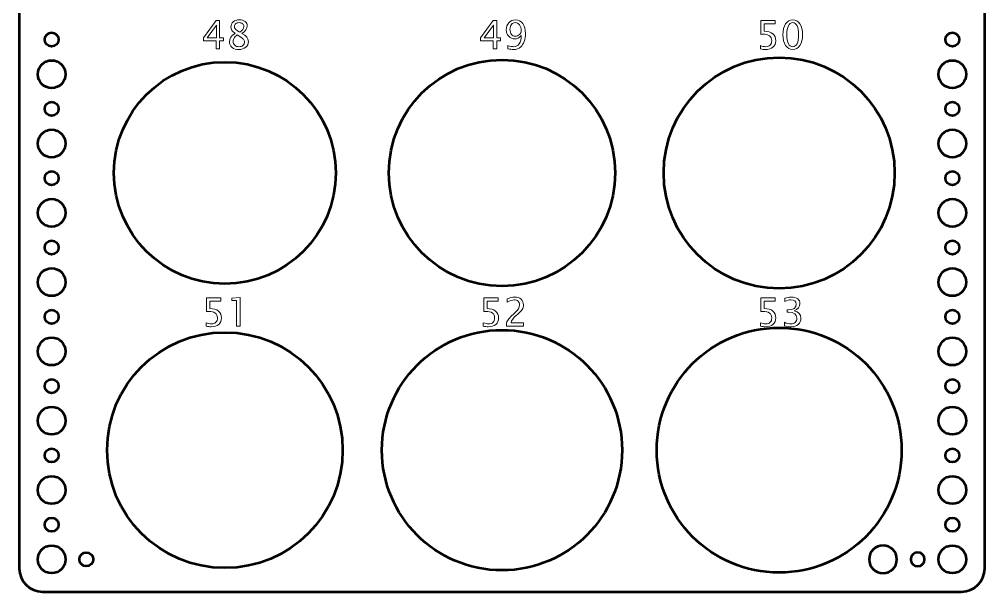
# Model space of a CAD drawing. Header units: centimetres. Extents: x -10.4 to 10.4, y -14.9 to 14.9.
# Drawn here: x -10.45 to 10.45, y -14.95 to -2.56 of the extents above; entities that cross this region are included whole.
import ezdxf

# ---------------------------------------------------------------- set-up
doc = ezdxf.new("R2010")
doc.units = ezdxf.units.CM
doc.header["$MEASUREMENT"] = 0
doc.layers.add('Layer 1', color=7, linetype='Continuous')

msp = doc.modelspace()

# ---------------------------------------------------------------- linework, layer by layer
at = {"layer": 'Layer 1', "lineweight": 53}
for centre, major_axis in [((-9.75, -3), (0, 0.15)), ((9.75, -3), (0, 0.15)), ((-9.74999, -3.74999), (0, 0.30001)), ((-5.99995, -5.88678), (0, 2.40005)), ((0.00005, -5.88678), (0, 2.45005)), ((6.00005, -5.88678), (0, 2.50005)), ((9.75001, -3.74999), (0, 0.30001)), ((-9.75, -4.5), (0, 0.15)), ((9.75, -4.5), (0, 0.15)), ((-9.74999, -5.24999), (0, 0.30001)), ((9.75001, -5.24999), (0, 0.30001)), ((-9.75, -6), (0, 0.15)), ((9.75, -6), (0, 0.15)), ((-9.74999, -6.74999), (0, 0.30001)), ((9.75001, -6.74999), (0, 0.30001)), ((-9.75, -7.5), (0, 0.15)), ((9.75, -7.5), (0, 0.15)), ((-9.74999, -8.24999), (0, 0.30001)), ((9.75001, -8.24999), (0, 0.30001)), ((-9.75, -9), (0, 0.15)), ((9.75, -9), (0, 0.15)), ((-5.99995, -11.88678), (0, 2.55005)), ((0.00005, -11.88678), (0, 2.60005)), ((6.00005, -11.88678), (0, 2.65005)), ((-9.74999, -9.74999), (0, 0.30001)), ((9.75001, -9.74999), (0, 0.30001)), ((-9.75, -10.5), (0, 0.15)), ((9.75, -10.5), (0, 0.15)), ((-9.74999, -11.24999), (0, 0.30001)), ((9.74999, -11.24999), (0, 0.30001)), ((-9.75, -12), (0, 0.15)), ((9.75, -12), (0, 0.15)), ((-9.74999, -12.74999), (0, 0.30001)), ((9.74999, -12.74999), (0, 0.30001)), ((-9.75, -13.5), (0, 0.15)), ((9.75, -13.5), (0, 0.15)), ((-9.74999, -14.24999), (0, 0.30001)), ((9.74999, -14.24999), (0, 0.30001))]:
    msp.add_ellipse(centre, major_axis=major_axis, ratio=1, dxfattribs=at)
for points, knots in [([(-10.45, -14.45), (-10.45, -14.45), (-10.45, 14.45), (-10.45, 14.45), (-10.45, 14.45), (-10.45, 14.72614), (-10.22614, 14.95), (-9.95, 14.95), (-9.95, 14.95), (-9.95, 14.95), (9.95, 14.95), (9.95, 14.95), (9.95, 14.95), (10.22614, 14.95), (10.45, 14.72614), (10.45, 14.45), (10.45, 14.45), (10.45, 14.45), (10.45, -14.45), (10.45, -14.45), (10.45, -14.45), (10.45, -14.72614), (10.22614, -14.95), (9.95, -14.95), (9.95, -14.95), (9.95, -14.95), (-9.95, -14.95), (-9.95, -14.95), (-9.95, -14.95), (-10.22614, -14.95), (-10.45, -14.72614), (-10.45, -14.45)], [0, 0, 0, 0, 0.11111111, 0.11111111, 0.11111111, 0.11111111, 0.22222222, 0.22222222, 0.22222222, 0.22222222, 0.33333333, 0.33333333, 0.33333333, 0.33333333, 0.44444444, 0.44444444, 0.44444444, 0.44444444, 0.55555556, 0.55555556, 0.55555556, 0.55555556, 0.66666667, 0.66666667, 0.66666667, 0.66666667, 0.77777778, 0.77777778, 0.77777778, 0.77777778, 1, 1, 1, 1]), ([(8.55, -14.25), (8.55, -14.41569), (8.41569, -14.55), (8.25, -14.55), (8.25, -14.55), (8.08431, -14.55), (7.95, -14.41569), (7.95, -14.25), (7.95, -14.25), (7.95, -14.08431), (8.08431, -13.95), (8.25, -13.95), (8.25, -13.95), (8.41569, -13.95), (8.55, -14.08431), (8.55, -14.25)], [0, 0, 0, 0, 0.2, 0.2, 0.2, 0.2, 0.4, 0.4, 0.4, 0.4, 0.6, 0.6, 0.6, 0.6, 1, 1, 1, 1]), ([(-9.15, -14.25), (-9.15, -14.33284), (-9.08284, -14.4), (-9, -14.4), (-9, -14.4), (-8.91716, -14.4), (-8.85, -14.33284), (-8.85, -14.25), (-8.85, -14.25), (-8.85, -14.16716), (-8.91716, -14.1), (-9, -14.1), (-9, -14.1), (-9.08284, -14.1), (-9.15, -14.16716), (-9.15, -14.25)], [0, 0, 0, 0, 0.2, 0.2, 0.2, 0.2, 0.4, 0.4, 0.4, 0.4, 0.6, 0.6, 0.6, 0.6, 1, 1, 1, 1]), ([(9.15, -14.25), (9.15, -14.33284), (9.08284, -14.4), (9, -14.4), (9, -14.4), (8.91716, -14.4), (8.85, -14.33284), (8.85, -14.25), (8.85, -14.25), (8.85, -14.16716), (8.91716, -14.1), (9, -14.1), (9, -14.1), (9.08284, -14.1), (9.15, -14.16716), (9.15, -14.25)], [0, 0, 0, 0, 0.2, 0.2, 0.2, 0.2, 0.4, 0.4, 0.4, 0.4, 0.6, 0.6, 0.6, 0.6, 1, 1, 1, 1])]:
    msp.add_open_spline(points, degree=3, knots=knots, dxfattribs=at)
at = {"layer": 'Layer 1', "color": 5, "lineweight": 9}
for points, knots in [([(-6.18896, -3.20042), (-6.18896, -3.20042), (-6.18896, -3.02685), (-6.18896, -3.02685), (-6.18896, -3.02685), (-6.18896, -3.02685), (-6.46497, -3.02685), (-6.46497, -3.02685), (-6.46497, -3.02685), (-6.46497, -3.02685), (-6.46497, -2.96505), (-6.46497, -2.96505), (-6.46497, -2.96505), (-6.46497, -2.96505), (-6.18896, -2.58828), (-6.18896, -2.58828), (-6.18896, -2.58828), (-6.18896, -2.58828), (-6.11276, -2.58828), (-6.11276, -2.58828), (-6.11276, -2.58828), (-6.11276, -2.58828), (-6.11276, -2.95997), (-6.11276, -2.95997), (-6.11276, -2.95997), (-6.11276, -2.95997), (-6.03063, -2.95997), (-6.03063, -2.95997), (-6.03063, -2.95997), (-6.03063, -2.95997), (-6.03063, -3.02685), (-6.03063, -3.02685), (-6.03063, -3.02685), (-6.03063, -3.02685), (-6.11276, -3.02685), (-6.11276, -3.02685), (-6.11276, -3.02685), (-6.11276, -3.02685), (-6.11276, -3.20042), (-6.11276, -3.20042), (-6.11276, -3.20042), (-6.11276, -3.20042), (-6.18896, -3.20042), (-6.18896, -3.20042)], [0, 0, 0, 0, 0.08333333, 0.08333333, 0.08333333, 0.08333333, 0.16666667, 0.16666667, 0.16666667, 0.16666667, 0.25, 0.25, 0.25, 0.25, 0.33333333, 0.33333333, 0.33333333, 0.33333333, 0.41666667, 0.41666667, 0.41666667, 0.41666667, 0.5, 0.5, 0.5, 0.5, 0.58333333, 0.58333333, 0.58333333, 0.58333333, 0.66666667, 0.66666667, 0.66666667, 0.66666667, 0.75, 0.75, 0.75, 0.75, 0.83333333, 0.83333333, 0.83333333, 0.83333333, 1, 1, 1, 1]), ([(-6.38468, -2.95997), (-6.38468, -2.95997), (-6.18388, -2.95997), (-6.18388, -2.95997), (-6.18388, -2.95997), (-6.18388, -2.95997), (-6.18388, -2.68875), (-6.18388, -2.68875), (-6.18388, -2.68875), (-6.18388, -2.68875), (-6.38468, -2.95997), (-6.38468, -2.95997)], [0, 0, 0, 0, 0.25, 0.25, 0.25, 0.25, 0.5, 0.5, 0.5, 0.5, 1, 1, 1, 1]), ([(-5.77804, -2.86726), (-5.81162, -2.84383), (-5.83505, -2.8221), (-5.84817, -2.80192), (-5.84817, -2.80192), (-5.86129, -2.78188), (-5.86778, -2.75761), (-5.86778, -2.72925), (-5.86778, -2.72925), (-5.86778, -2.68296), (-5.85085, -2.64529), (-5.81712, -2.61636), (-5.81712, -2.61636), (-5.78326, -2.58743), (-5.73909, -2.57304), (-5.68462, -2.57304), (-5.68462, -2.57304), (-5.63438, -2.57304), (-5.5936, -2.58531), (-5.56242, -2.60987), (-5.56242, -2.60987), (-5.53123, -2.63428), (-5.51557, -2.66617), (-5.51557, -2.70526), (-5.51557, -2.70526), (-5.51557, -2.76453), (-5.55353, -2.81857), (-5.6293, -2.86726), (-5.6293, -2.86726), (-5.53716, -2.91241), (-5.49101, -2.97069), (-5.49101, -3.04209), (-5.49101, -3.04209), (-5.49101, -3.09303), (-5.51035, -3.13466), (-5.54887, -3.16712), (-5.54887, -3.16712), (-5.58739, -3.19943), (-5.63692, -3.21566), (-5.6976, -3.21566), (-5.6976, -3.21566), (-5.75814, -3.21566), (-5.80696, -3.20042), (-5.84422, -3.16994), (-5.84422, -3.16994), (-5.88133, -3.1396), (-5.89996, -3.09953), (-5.89996, -3.04999), (-5.89996, -3.04999), (-5.89996, -2.97662), (-5.85932, -2.9158), (-5.77804, -2.86726)], [0, 0, 0, 0, 0.07142857, 0.07142857, 0.07142857, 0.07142857, 0.14285714, 0.14285714, 0.14285714, 0.14285714, 0.21428571, 0.21428571, 0.21428571, 0.21428571, 0.28571429, 0.28571429, 0.28571429, 0.28571429, 0.35714286, 0.35714286, 0.35714286, 0.35714286, 0.42857143, 0.42857143, 0.42857143, 0.42857143, 0.5, 0.5, 0.5, 0.5, 0.57142857, 0.57142857, 0.57142857, 0.57142857, 0.64285714, 0.64285714, 0.64285714, 0.64285714, 0.71428571, 0.71428571, 0.71428571, 0.71428571, 0.78571429, 0.78571429, 0.78571429, 0.78571429, 0.85714286, 0.85714286, 0.85714286, 0.85714286, 1, 1, 1, 1]), ([(-5.67474, -2.84171), (-5.61773, -2.80404), (-5.58923, -2.76227), (-5.58923, -2.71612), (-5.58923, -2.71612), (-5.58923, -2.69143), (-5.59882, -2.67167), (-5.61787, -2.65658), (-5.61787, -2.65658), (-5.63707, -2.64148), (-5.66204, -2.634), (-5.69295, -2.634), (-5.69295, -2.634), (-5.72286, -2.634), (-5.74727, -2.64134), (-5.76604, -2.65615), (-5.76604, -2.65615), (-5.78481, -2.67097), (-5.79412, -2.69002), (-5.79412, -2.71358), (-5.79412, -2.71358), (-5.79412, -2.73644), (-5.78566, -2.75705), (-5.76872, -2.77539), (-5.76872, -2.77539), (-5.75179, -2.7936), (-5.72046, -2.81575), (-5.67474, -2.84171)], [0, 0, 0, 0, 0.125, 0.125, 0.125, 0.125, 0.25, 0.25, 0.25, 0.25, 0.375, 0.375, 0.375, 0.375, 0.5, 0.5, 0.5, 0.5, 0.625, 0.625, 0.625, 0.625, 0.75, 0.75, 0.75, 0.75, 1, 1, 1, 1]), ([(-0.18896, -3.20042), (-0.18896, -3.20042), (-0.18896, -3.02685), (-0.18896, -3.02685), (-0.18896, -3.02685), (-0.18896, -3.02685), (-0.46497, -3.02685), (-0.46497, -3.02685), (-0.46497, -3.02685), (-0.46497, -3.02685), (-0.46497, -2.96505), (-0.46497, -2.96505), (-0.46497, -2.96505), (-0.46497, -2.96505), (-0.18896, -2.58828), (-0.18896, -2.58828), (-0.18896, -2.58828), (-0.18896, -2.58828), (-0.11276, -2.58828), (-0.11276, -2.58828), (-0.11276, -2.58828), (-0.11276, -2.58828), (-0.11276, -2.95997), (-0.11276, -2.95997), (-0.11276, -2.95997), (-0.11276, -2.95997), (-0.03063, -2.95997), (-0.03063, -2.95997), (-0.03063, -2.95997), (-0.03063, -2.95997), (-0.03063, -3.02685), (-0.03063, -3.02685), (-0.03063, -3.02685), (-0.03063, -3.02685), (-0.11276, -3.02685), (-0.11276, -3.02685), (-0.11276, -3.02685), (-0.11276, -3.02685), (-0.11276, -3.20042), (-0.11276, -3.20042), (-0.11276, -3.20042), (-0.11276, -3.20042), (-0.18896, -3.20042), (-0.18896, -3.20042)], [0, 0, 0, 0, 0.08333333, 0.08333333, 0.08333333, 0.08333333, 0.16666667, 0.16666667, 0.16666667, 0.16666667, 0.25, 0.25, 0.25, 0.25, 0.33333333, 0.33333333, 0.33333333, 0.33333333, 0.41666667, 0.41666667, 0.41666667, 0.41666667, 0.5, 0.5, 0.5, 0.5, 0.58333333, 0.58333333, 0.58333333, 0.58333333, 0.66666667, 0.66666667, 0.66666667, 0.66666667, 0.75, 0.75, 0.75, 0.75, 0.83333333, 0.83333333, 0.83333333, 0.83333333, 1, 1, 1, 1]), ([(-0.38468, -2.95997), (-0.38468, -2.95997), (-0.18388, -2.95997), (-0.18388, -2.95997), (-0.18388, -2.95997), (-0.18388, -2.95997), (-0.18388, -2.68875), (-0.18388, -2.68875), (-0.18388, -2.68875), (-0.18388, -2.68875), (-0.38468, -2.95997), (-0.38468, -2.95997)], [0, 0, 0, 0, 0.25, 0.25, 0.25, 0.25, 0.5, 0.5, 0.5, 0.5, 1, 1, 1, 1]), ([(0.12375, -3.19703), (0.12375, -3.19703), (0.12375, -3.12761), (0.12375, -3.12761), (0.12375, -3.12761), (0.17554, -3.14567), (0.21957, -3.1547), (0.25597, -3.1547), (0.25597, -3.1547), (0.30663, -3.1547), (0.34628, -3.13311), (0.37479, -3.08993), (0.37479, -3.08993), (0.40329, -3.04675), (0.41754, -2.98664), (0.41754, -2.90973), (0.41754, -2.90973), (0.3762, -2.96067), (0.32921, -2.98621), (0.27643, -2.98621), (0.27643, -2.98621), (0.22493, -2.98621), (0.18118, -2.9673), (0.14534, -2.92934), (0.14534, -2.92934), (0.1095, -2.89139), (0.09158, -2.84524), (0.09158, -2.79063), (0.09158, -2.79063), (0.09158, -2.72798), (0.11063, -2.67605), (0.14887, -2.63484), (0.14887, -2.63484), (0.18697, -2.59364), (0.23495, -2.57304), (0.2928, -2.57304), (0.2928, -2.57304), (0.35927, -2.57304), (0.41162, -2.59971), (0.44986, -2.65305), (0.44986, -2.65305), (0.4881, -2.70639), (0.50729, -2.77934), (0.50729, -2.87205), (0.50729, -2.87205), (0.50729, -2.93104), (0.49812, -2.98649), (0.47963, -3.03842), (0.47963, -3.03842), (0.46115, -3.09049), (0.43645, -3.13085), (0.40527, -3.15978), (0.40527, -3.15978), (0.36547, -3.19703), (0.31298, -3.21566), (0.24807, -3.21566), (0.24807, -3.21566), (0.21604, -3.21566), (0.17469, -3.20945), (0.12375, -3.19703)], [0, 0, 0, 0, 0.0625, 0.0625, 0.0625, 0.0625, 0.125, 0.125, 0.125, 0.125, 0.1875, 0.1875, 0.1875, 0.1875, 0.25, 0.25, 0.25, 0.25, 0.3125, 0.3125, 0.3125, 0.3125, 0.375, 0.375, 0.375, 0.375, 0.4375, 0.4375, 0.4375, 0.4375, 0.5, 0.5, 0.5, 0.5, 0.5625, 0.5625, 0.5625, 0.5625, 0.625, 0.625, 0.625, 0.625, 0.6875, 0.6875, 0.6875, 0.6875, 0.75, 0.75, 0.75, 0.75, 0.8125, 0.8125, 0.8125, 0.8125, 0.875, 0.875, 0.875, 0.875, 1, 1, 1, 1]), ([(0.17286, -2.7768), (0.17286, -2.82337), (0.18344, -2.8602), (0.20461, -2.88729), (0.20461, -2.88729), (0.22577, -2.91425), (0.25428, -2.92779), (0.29026, -2.92779), (0.29026, -2.92779), (0.32483, -2.92779), (0.35433, -2.91608), (0.3786, -2.89266), (0.3786, -2.89266), (0.40287, -2.86923), (0.415, -2.84087), (0.415, -2.80785), (0.415, -2.80785), (0.415, -2.75564), (0.40329, -2.71358), (0.37973, -2.68183), (0.37973, -2.68183), (0.3563, -2.64994), (0.32554, -2.634), (0.2873, -2.634), (0.2873, -2.634), (0.2516, -2.634), (0.22366, -2.6467), (0.20334, -2.6721), (0.20334, -2.6721), (0.18302, -2.6975), (0.17286, -2.73235), (0.17286, -2.7768)], [0, 0, 0, 0, 0.11111111, 0.11111111, 0.11111111, 0.11111111, 0.22222222, 0.22222222, 0.22222222, 0.22222222, 0.33333333, 0.33333333, 0.33333333, 0.33333333, 0.44444444, 0.44444444, 0.44444444, 0.44444444, 0.55555556, 0.55555556, 0.55555556, 0.55555556, 0.66666667, 0.66666667, 0.66666667, 0.66666667, 0.77777778, 0.77777778, 0.77777778, 0.77777778, 1, 1, 1, 1]), ([(5.59514, -3.20296), (5.59514, -3.20296), (5.59514, -3.13015), (5.59514, -3.13015), (5.59514, -3.13015), (5.63564, -3.14652), (5.67403, -3.1547), (5.71071, -3.1547), (5.71071, -3.1547), (5.75079, -3.1547), (5.7824, -3.14285), (5.8054, -3.11914), (5.8054, -3.11914), (5.8284, -3.09543), (5.83983, -3.06284), (5.83983, -3.02135), (5.83983, -3.02135), (5.83983, -2.97676), (5.8236, -2.94261), (5.79115, -2.91904), (5.79115, -2.91904), (5.75869, -2.89548), (5.7117, -2.88377), (5.65032, -2.88377), (5.65032, -2.88377), (5.63607, -2.88377), (5.62097, -2.88475), (5.6053, -2.88673), (5.6053, -2.88673), (5.6053, -2.88673), (5.6053, -2.58828), (5.6053, -2.58828), (5.6053, -2.58828), (5.6053, -2.58828), (5.91519, -2.58828), (5.91519, -2.58828), (5.91519, -2.58828), (5.91519, -2.58828), (5.91519, -2.6594), (5.91519, -2.6594), (5.91519, -2.6594), (5.91519, -2.6594), (5.67642, -2.6594), (5.67642, -2.6594), (5.67642, -2.6594), (5.67642, -2.6594), (5.67642, -2.82111), (5.67642, -2.82111), (5.67642, -2.82111), (5.75516, -2.82111), (5.81655, -2.83917), (5.86072, -2.8753), (5.86072, -2.8753), (5.90488, -2.91128), (5.92704, -2.96124), (5.92704, -3.02516), (5.92704, -3.02516), (5.92704, -3.08471), (5.907, -3.13128), (5.86692, -3.165), (5.86692, -3.165), (5.82685, -3.19873), (5.77153, -3.21566), (5.70098, -3.21566), (5.70098, -3.21566), (5.66951, -3.21566), (5.63423, -3.21143), (5.59514, -3.20296)], [0, 0, 0, 0, 0.05555556, 0.05555556, 0.05555556, 0.05555556, 0.11111111, 0.11111111, 0.11111111, 0.11111111, 0.16666667, 0.16666667, 0.16666667, 0.16666667, 0.22222222, 0.22222222, 0.22222222, 0.22222222, 0.27777778, 0.27777778, 0.27777778, 0.27777778, 0.33333333, 0.33333333, 0.33333333, 0.33333333, 0.38888889, 0.38888889, 0.38888889, 0.38888889, 0.44444444, 0.44444444, 0.44444444, 0.44444444, 0.5, 0.5, 0.5, 0.5, 0.55555556, 0.55555556, 0.55555556, 0.55555556, 0.61111111, 0.61111111, 0.61111111, 0.61111111, 0.66666667, 0.66666667, 0.66666667, 0.66666667, 0.72222222, 0.72222222, 0.72222222, 0.72222222, 0.77777778, 0.77777778, 0.77777778, 0.77777778, 0.83333333, 0.83333333, 0.83333333, 0.83333333, 0.88888889, 0.88888889, 0.88888889, 0.88888889, 1, 1, 1, 1]), ([(6.29478, -3.21566), (6.23057, -3.21566), (6.17878, -3.18617), (6.13955, -3.12732), (6.13955, -3.12732), (6.10018, -3.06848), (6.08057, -2.99087), (6.08057, -2.89435), (6.08057, -2.89435), (6.08057, -2.79783), (6.10018, -2.72022), (6.13955, -2.66137), (6.13955, -2.66137), (6.17878, -2.60253), (6.23057, -2.57304), (6.29478, -2.57304), (6.29478, -2.57304), (6.35927, -2.57304), (6.41105, -2.60239), (6.45028, -2.66109), (6.45028, -2.66109), (6.48937, -2.71979), (6.50899, -2.79755), (6.50899, -2.89435), (6.50899, -2.89435), (6.50899, -2.99087), (6.48937, -3.06848), (6.45028, -3.12732), (6.45028, -3.12732), (6.41105, -3.18617), (6.35927, -3.21566), (6.29478, -3.21566)], [0, 0, 0, 0, 0.11111111, 0.11111111, 0.11111111, 0.11111111, 0.22222222, 0.22222222, 0.22222222, 0.22222222, 0.33333333, 0.33333333, 0.33333333, 0.33333333, 0.44444444, 0.44444444, 0.44444444, 0.44444444, 0.55555556, 0.55555556, 0.55555556, 0.55555556, 0.66666667, 0.66666667, 0.66666667, 0.66666667, 0.77777778, 0.77777778, 0.77777778, 0.77777778, 1, 1, 1, 1]), ([(6.29464, -3.1547), (6.37944, -3.1547), (6.42178, -3.06792), (6.42178, -2.89435), (6.42178, -2.89435), (6.42178, -2.72078), (6.37944, -2.634), (6.29464, -2.634), (6.29464, -2.634), (6.21011, -2.634), (6.16778, -2.72078), (6.16778, -2.89435), (6.16778, -2.89435), (6.16778, -3.06792), (6.21011, -3.1547), (6.29464, -3.1547)], [0, 0, 0, 0, 0.2, 0.2, 0.2, 0.2, 0.4, 0.4, 0.4, 0.4, 0.6, 0.6, 0.6, 0.6, 1, 1, 1, 1]), ([(-5.73373, -2.90028), (-5.76675, -2.92568), (-5.78918, -2.94783), (-5.80104, -2.96674), (-5.80104, -2.96674), (-5.81275, -2.98565), (-5.81868, -3.00907), (-5.81868, -3.03729), (-5.81868, -3.03729), (-5.81868, -3.07229), (-5.80739, -3.10065), (-5.78467, -3.12224), (-5.78467, -3.12224), (-5.76195, -3.14383), (-5.73217, -3.1547), (-5.69506, -3.1547), (-5.69506, -3.1547), (-5.65936, -3.1547), (-5.63029, -3.14553), (-5.60786, -3.12704), (-5.60786, -3.12704), (-5.58528, -3.10856), (-5.57399, -3.08457), (-5.57399, -3.05507), (-5.57399, -3.05507), (-5.57399, -3.03137), (-5.5809, -3.01119), (-5.59487, -2.99482), (-5.59487, -2.99482), (-5.60884, -2.97845), (-5.6358, -2.95841), (-5.67573, -2.93471), (-5.67573, -2.93471), (-5.67573, -2.93471), (-5.73373, -2.90028), (-5.73373, -2.90028)], [0, 0, 0, 0, 0.1, 0.1, 0.1, 0.1, 0.2, 0.2, 0.2, 0.2, 0.3, 0.3, 0.3, 0.3, 0.4, 0.4, 0.4, 0.4, 0.5, 0.5, 0.5, 0.5, 0.6, 0.6, 0.6, 0.6, 0.7, 0.7, 0.7, 0.7, 0.8, 0.8, 0.8, 0.8, 1, 1, 1, 1]), ([(-6.40486, -9.20296), (-6.40486, -9.20296), (-6.40486, -9.13015), (-6.40486, -9.13015), (-6.40486, -9.13015), (-6.36436, -9.14652), (-6.32597, -9.1547), (-6.28929, -9.1547), (-6.28929, -9.1547), (-6.24921, -9.1547), (-6.2176, -9.14285), (-6.1946, -9.11914), (-6.1946, -9.11914), (-6.1716, -9.09543), (-6.16017, -9.06284), (-6.16017, -9.02135), (-6.16017, -9.02135), (-6.16017, -8.97676), (-6.1764, -8.94261), (-6.20885, -8.91904), (-6.20885, -8.91904), (-6.24131, -8.89548), (-6.2883, -8.88377), (-6.34968, -8.88377), (-6.34968, -8.88377), (-6.36393, -8.88377), (-6.37903, -8.88475), (-6.3947, -8.88673), (-6.3947, -8.88673), (-6.3947, -8.88673), (-6.3947, -8.58828), (-6.3947, -8.58828), (-6.3947, -8.58828), (-6.3947, -8.58828), (-6.08481, -8.58828), (-6.08481, -8.58828), (-6.08481, -8.58828), (-6.08481, -8.58828), (-6.08481, -8.6594), (-6.08481, -8.6594), (-6.08481, -8.6594), (-6.08481, -8.6594), (-6.32358, -8.6594), (-6.32358, -8.6594), (-6.32358, -8.6594), (-6.32358, -8.6594), (-6.32358, -8.82111), (-6.32358, -8.82111), (-6.32358, -8.82111), (-6.24484, -8.82111), (-6.18345, -8.83917), (-6.13928, -8.8753), (-6.13928, -8.8753), (-6.09512, -8.91128), (-6.07296, -8.96124), (-6.07296, -9.02516), (-6.07296, -9.02516), (-6.07296, -9.08471), (-6.093, -9.13128), (-6.13308, -9.165), (-6.13308, -9.165), (-6.17315, -9.19873), (-6.22847, -9.21566), (-6.29902, -9.21566), (-6.29902, -9.21566), (-6.33049, -9.21566), (-6.36577, -9.21143), (-6.40486, -9.20296)], [0, 0, 0, 0, 0.05555556, 0.05555556, 0.05555556, 0.05555556, 0.11111111, 0.11111111, 0.11111111, 0.11111111, 0.16666667, 0.16666667, 0.16666667, 0.16666667, 0.22222222, 0.22222222, 0.22222222, 0.22222222, 0.27777778, 0.27777778, 0.27777778, 0.27777778, 0.33333333, 0.33333333, 0.33333333, 0.33333333, 0.38888889, 0.38888889, 0.38888889, 0.38888889, 0.44444444, 0.44444444, 0.44444444, 0.44444444, 0.5, 0.5, 0.5, 0.5, 0.55555556, 0.55555556, 0.55555556, 0.55555556, 0.61111111, 0.61111111, 0.61111111, 0.61111111, 0.66666667, 0.66666667, 0.66666667, 0.66666667, 0.72222222, 0.72222222, 0.72222222, 0.72222222, 0.77777778, 0.77777778, 0.77777778, 0.77777778, 0.83333333, 0.83333333, 0.83333333, 0.83333333, 0.88888889, 0.88888889, 0.88888889, 0.88888889, 1, 1, 1, 1]), ([(-5.75094, -9.20042), (-5.75094, -9.20042), (-5.75094, -8.64924), (-5.75094, -8.64924), (-5.75094, -8.64924), (-5.75094, -8.64924), (-5.84831, -8.64924), (-5.84831, -8.64924), (-5.84831, -8.64924), (-5.84831, -8.64924), (-5.84831, -8.59844), (-5.84831, -8.59844), (-5.84831, -8.59844), (-5.84831, -8.59844), (-5.66966, -8.5832), (-5.66966, -8.5832), (-5.66966, -8.5832), (-5.66966, -8.5832), (-5.66966, -9.20042), (-5.66966, -9.20042), (-5.66966, -9.20042), (-5.66966, -9.20042), (-5.75094, -9.20042), (-5.75094, -9.20042)], [0, 0, 0, 0, 0.14285714, 0.14285714, 0.14285714, 0.14285714, 0.28571429, 0.28571429, 0.28571429, 0.28571429, 0.42857143, 0.42857143, 0.42857143, 0.42857143, 0.57142857, 0.57142857, 0.57142857, 0.57142857, 0.71428571, 0.71428571, 0.71428571, 0.71428571, 1, 1, 1, 1]), ([(-0.40486, -9.20296), (-0.40486, -9.20296), (-0.40486, -9.13015), (-0.40486, -9.13015), (-0.40486, -9.13015), (-0.36436, -9.14652), (-0.32597, -9.1547), (-0.28929, -9.1547), (-0.28929, -9.1547), (-0.24921, -9.1547), (-0.2176, -9.14285), (-0.1946, -9.11914), (-0.1946, -9.11914), (-0.1716, -9.09543), (-0.16017, -9.06284), (-0.16017, -9.02135), (-0.16017, -9.02135), (-0.16017, -8.97676), (-0.1764, -8.94261), (-0.20885, -8.91904), (-0.20885, -8.91904), (-0.24131, -8.89548), (-0.2883, -8.88377), (-0.34968, -8.88377), (-0.34968, -8.88377), (-0.36393, -8.88377), (-0.37903, -8.88475), (-0.3947, -8.88673), (-0.3947, -8.88673), (-0.3947, -8.88673), (-0.3947, -8.58828), (-0.3947, -8.58828), (-0.3947, -8.58828), (-0.3947, -8.58828), (-0.08481, -8.58828), (-0.08481, -8.58828), (-0.08481, -8.58828), (-0.08481, -8.58828), (-0.08481, -8.6594), (-0.08481, -8.6594), (-0.08481, -8.6594), (-0.08481, -8.6594), (-0.32358, -8.6594), (-0.32358, -8.6594), (-0.32358, -8.6594), (-0.32358, -8.6594), (-0.32358, -8.82111), (-0.32358, -8.82111), (-0.32358, -8.82111), (-0.24484, -8.82111), (-0.18345, -8.83917), (-0.13928, -8.8753), (-0.13928, -8.8753), (-0.09512, -8.91128), (-0.07296, -8.96124), (-0.07296, -9.02516), (-0.07296, -9.02516), (-0.07296, -9.08471), (-0.093, -9.13128), (-0.13308, -9.165), (-0.13308, -9.165), (-0.17315, -9.19873), (-0.22847, -9.21566), (-0.29902, -9.21566), (-0.29902, -9.21566), (-0.33049, -9.21566), (-0.36577, -9.21143), (-0.40486, -9.20296)], [0, 0, 0, 0, 0.05555556, 0.05555556, 0.05555556, 0.05555556, 0.11111111, 0.11111111, 0.11111111, 0.11111111, 0.16666667, 0.16666667, 0.16666667, 0.16666667, 0.22222222, 0.22222222, 0.22222222, 0.22222222, 0.27777778, 0.27777778, 0.27777778, 0.27777778, 0.33333333, 0.33333333, 0.33333333, 0.33333333, 0.38888889, 0.38888889, 0.38888889, 0.38888889, 0.44444444, 0.44444444, 0.44444444, 0.44444444, 0.5, 0.5, 0.5, 0.5, 0.55555556, 0.55555556, 0.55555556, 0.55555556, 0.61111111, 0.61111111, 0.61111111, 0.61111111, 0.66666667, 0.66666667, 0.66666667, 0.66666667, 0.72222222, 0.72222222, 0.72222222, 0.72222222, 0.77777778, 0.77777778, 0.77777778, 0.77777778, 0.83333333, 0.83333333, 0.83333333, 0.83333333, 0.88888889, 0.88888889, 0.88888889, 0.88888889, 1, 1, 1, 1]), ([(0.0975, -9.20042), (0.0975, -9.20042), (0.0975, -9.1293), (0.0975, -9.1293), (0.0975, -9.1293), (0.12121, -9.07384), (0.16905, -9.01331), (0.24116, -8.94797), (0.24116, -8.94797), (0.24116, -8.94797), (0.28772, -8.9062), (0.28772, -8.9062), (0.28772, -8.9062), (0.34769, -8.85173), (0.37775, -8.79783), (0.37775, -8.74421), (0.37775, -8.74421), (0.37775, -8.70992), (0.36745, -8.6831), (0.34699, -8.66349), (0.34699, -8.66349), (0.32653, -8.64388), (0.29816, -8.634), (0.26218, -8.634), (0.26218, -8.634), (0.22013, -8.634), (0.17032, -8.65008), (0.11274, -8.68226), (0.11274, -8.68226), (0.11274, -8.68226), (0.11274, -8.61114), (0.11274, -8.61114), (0.11274, -8.61114), (0.16707, -8.58574), (0.22112, -8.57304), (0.27502, -8.57304), (0.27502, -8.57304), (0.33231, -8.57304), (0.37832, -8.58842), (0.41303, -8.61932), (0.41303, -8.61932), (0.4476, -8.65023), (0.46496, -8.69115), (0.46496, -8.74223), (0.46496, -8.74223), (0.46496, -8.77892), (0.45621, -8.81152), (0.43871, -8.83988), (0.43871, -8.83988), (0.42107, -8.86838), (0.38848, -8.90282), (0.34064, -8.94346), (0.34064, -8.94346), (0.34064, -8.94346), (0.30917, -8.97027), (0.30917, -8.97027), (0.30917, -8.97027), (0.2437, -9.02572), (0.20588, -9.07878), (0.19572, -9.1293), (0.19572, -9.1293), (0.19572, -9.1293), (0.46242, -9.1293), (0.46242, -9.1293), (0.46242, -9.1293), (0.46242, -9.1293), (0.46242, -9.20042), (0.46242, -9.20042), (0.46242, -9.20042), (0.46242, -9.20042), (0.0975, -9.20042), (0.0975, -9.20042)], [0, 0, 0, 0, 0.05263158, 0.05263158, 0.05263158, 0.05263158, 0.10526316, 0.10526316, 0.10526316, 0.10526316, 0.15789474, 0.15789474, 0.15789474, 0.15789474, 0.21052632, 0.21052632, 0.21052632, 0.21052632, 0.26315789, 0.26315789, 0.26315789, 0.26315789, 0.31578947, 0.31578947, 0.31578947, 0.31578947, 0.36842105, 0.36842105, 0.36842105, 0.36842105, 0.42105263, 0.42105263, 0.42105263, 0.42105263, 0.47368421, 0.47368421, 0.47368421, 0.47368421, 0.52631579, 0.52631579, 0.52631579, 0.52631579, 0.57894737, 0.57894737, 0.57894737, 0.57894737, 0.63157895, 0.63157895, 0.63157895, 0.63157895, 0.68421053, 0.68421053, 0.68421053, 0.68421053, 0.73684211, 0.73684211, 0.73684211, 0.73684211, 0.78947368, 0.78947368, 0.78947368, 0.78947368, 0.84210526, 0.84210526, 0.84210526, 0.84210526, 0.89473684, 0.89473684, 0.89473684, 0.89473684, 1, 1, 1, 1]), ([(5.59514, -9.20296), (5.59514, -9.20296), (5.59514, -9.13015), (5.59514, -9.13015), (5.59514, -9.13015), (5.63564, -9.14652), (5.67403, -9.1547), (5.71071, -9.1547), (5.71071, -9.1547), (5.75079, -9.1547), (5.7824, -9.14285), (5.8054, -9.11914), (5.8054, -9.11914), (5.8284, -9.09543), (5.83983, -9.06284), (5.83983, -9.02135), (5.83983, -9.02135), (5.83983, -8.97676), (5.8236, -8.94261), (5.79115, -8.91904), (5.79115, -8.91904), (5.75869, -8.89548), (5.7117, -8.88377), (5.65032, -8.88377), (5.65032, -8.88377), (5.63607, -8.88377), (5.62097, -8.88475), (5.6053, -8.88673), (5.6053, -8.88673), (5.6053, -8.88673), (5.6053, -8.58828), (5.6053, -8.58828), (5.6053, -8.58828), (5.6053, -8.58828), (5.91519, -8.58828), (5.91519, -8.58828), (5.91519, -8.58828), (5.91519, -8.58828), (5.91519, -8.6594), (5.91519, -8.6594), (5.91519, -8.6594), (5.91519, -8.6594), (5.67642, -8.6594), (5.67642, -8.6594), (5.67642, -8.6594), (5.67642, -8.6594), (5.67642, -8.82111), (5.67642, -8.82111), (5.67642, -8.82111), (5.75516, -8.82111), (5.81655, -8.83917), (5.86072, -8.8753), (5.86072, -8.8753), (5.90488, -8.91128), (5.92704, -8.96124), (5.92704, -9.02516), (5.92704, -9.02516), (5.92704, -9.08471), (5.907, -9.13128), (5.86692, -9.165), (5.86692, -9.165), (5.82685, -9.19873), (5.77153, -9.21566), (5.70098, -9.21566), (5.70098, -9.21566), (5.66951, -9.21566), (5.63423, -9.21143), (5.59514, -9.20296)], [0, 0, 0, 0, 0.05555556, 0.05555556, 0.05555556, 0.05555556, 0.11111111, 0.11111111, 0.11111111, 0.11111111, 0.16666667, 0.16666667, 0.16666667, 0.16666667, 0.22222222, 0.22222222, 0.22222222, 0.22222222, 0.27777778, 0.27777778, 0.27777778, 0.27777778, 0.33333333, 0.33333333, 0.33333333, 0.33333333, 0.38888889, 0.38888889, 0.38888889, 0.38888889, 0.44444444, 0.44444444, 0.44444444, 0.44444444, 0.5, 0.5, 0.5, 0.5, 0.55555556, 0.55555556, 0.55555556, 0.55555556, 0.61111111, 0.61111111, 0.61111111, 0.61111111, 0.66666667, 0.66666667, 0.66666667, 0.66666667, 0.72222222, 0.72222222, 0.72222222, 0.72222222, 0.77777778, 0.77777778, 0.77777778, 0.77777778, 0.83333333, 0.83333333, 0.83333333, 0.83333333, 0.88888889, 0.88888889, 0.88888889, 0.88888889, 1, 1, 1, 1]), ([(6.11359, -9.19619), (6.11359, -9.19619), (6.11359, -9.11999), (6.11359, -9.11999), (6.11359, -9.11999), (6.17173, -9.14313), (6.21731, -9.1547), (6.25075, -9.1547), (6.25075, -9.1547), (6.29012, -9.1547), (6.32187, -9.14341), (6.34628, -9.12069), (6.34628, -9.12069), (6.3707, -9.09797), (6.38283, -9.06834), (6.38283, -9.03193), (6.38283, -9.03193), (6.38283, -8.94557), (6.32272, -8.90239), (6.20249, -8.90239), (6.20249, -8.90239), (6.20249, -8.90239), (6.17032, -8.90239), (6.17032, -8.90239), (6.17032, -8.90239), (6.17032, -8.90239), (6.17032, -8.84778), (6.17032, -8.84778), (6.17032, -8.84778), (6.17032, -8.84778), (6.19882, -8.84736), (6.19882, -8.84736), (6.19882, -8.84736), (6.31185, -8.84736), (6.36844, -8.80757), (6.36844, -8.72784), (6.36844, -8.72784), (6.36844, -8.66532), (6.3309, -8.634), (6.25597, -8.634), (6.25597, -8.634), (6.21576, -8.634), (6.17116, -8.64557), (6.12206, -8.66871), (6.12206, -8.66871), (6.12206, -8.66871), (6.12206, -8.59759), (6.12206, -8.59759), (6.12206, -8.59759), (6.17018, -8.58122), (6.2166, -8.57304), (6.26119, -8.57304), (6.26119, -8.57304), (6.32187, -8.57304), (6.36858, -8.58517), (6.40103, -8.60944), (6.40103, -8.60944), (6.43349, -8.63357), (6.44972, -8.66871), (6.44972, -8.71471), (6.44972, -8.71471), (6.44972, -8.78654), (6.40724, -8.83776), (6.32215, -8.86824), (6.32215, -8.86824), (6.42079, -8.89124), (6.47004, -8.94529), (6.47004, -9.03066), (6.47004, -9.03066), (6.47004, -9.08824), (6.45099, -9.13353), (6.41303, -9.16641), (6.41303, -9.16641), (6.37507, -9.19929), (6.32286, -9.21566), (6.25654, -9.21566), (6.25654, -9.21566), (6.21872, -9.21566), (6.17116, -9.20917), (6.11359, -9.19619)], [0, 0, 0, 0, 0.04761905, 0.04761905, 0.04761905, 0.04761905, 0.0952381, 0.0952381, 0.0952381, 0.0952381, 0.14285714, 0.14285714, 0.14285714, 0.14285714, 0.19047619, 0.19047619, 0.19047619, 0.19047619, 0.23809524, 0.23809524, 0.23809524, 0.23809524, 0.28571429, 0.28571429, 0.28571429, 0.28571429, 0.33333333, 0.33333333, 0.33333333, 0.33333333, 0.38095238, 0.38095238, 0.38095238, 0.38095238, 0.42857143, 0.42857143, 0.42857143, 0.42857143, 0.47619048, 0.47619048, 0.47619048, 0.47619048, 0.52380952, 0.52380952, 0.52380952, 0.52380952, 0.57142857, 0.57142857, 0.57142857, 0.57142857, 0.61904762, 0.61904762, 0.61904762, 0.61904762, 0.66666667, 0.66666667, 0.66666667, 0.66666667, 0.71428571, 0.71428571, 0.71428571, 0.71428571, 0.76190476, 0.76190476, 0.76190476, 0.76190476, 0.80952381, 0.80952381, 0.80952381, 0.80952381, 0.85714286, 0.85714286, 0.85714286, 0.85714286, 0.9047619, 0.9047619, 0.9047619, 0.9047619, 1, 1, 1, 1])]:
    msp.add_open_spline(points, degree=3, knots=knots, dxfattribs=at)

doc.saveas('drawing.dxf')
